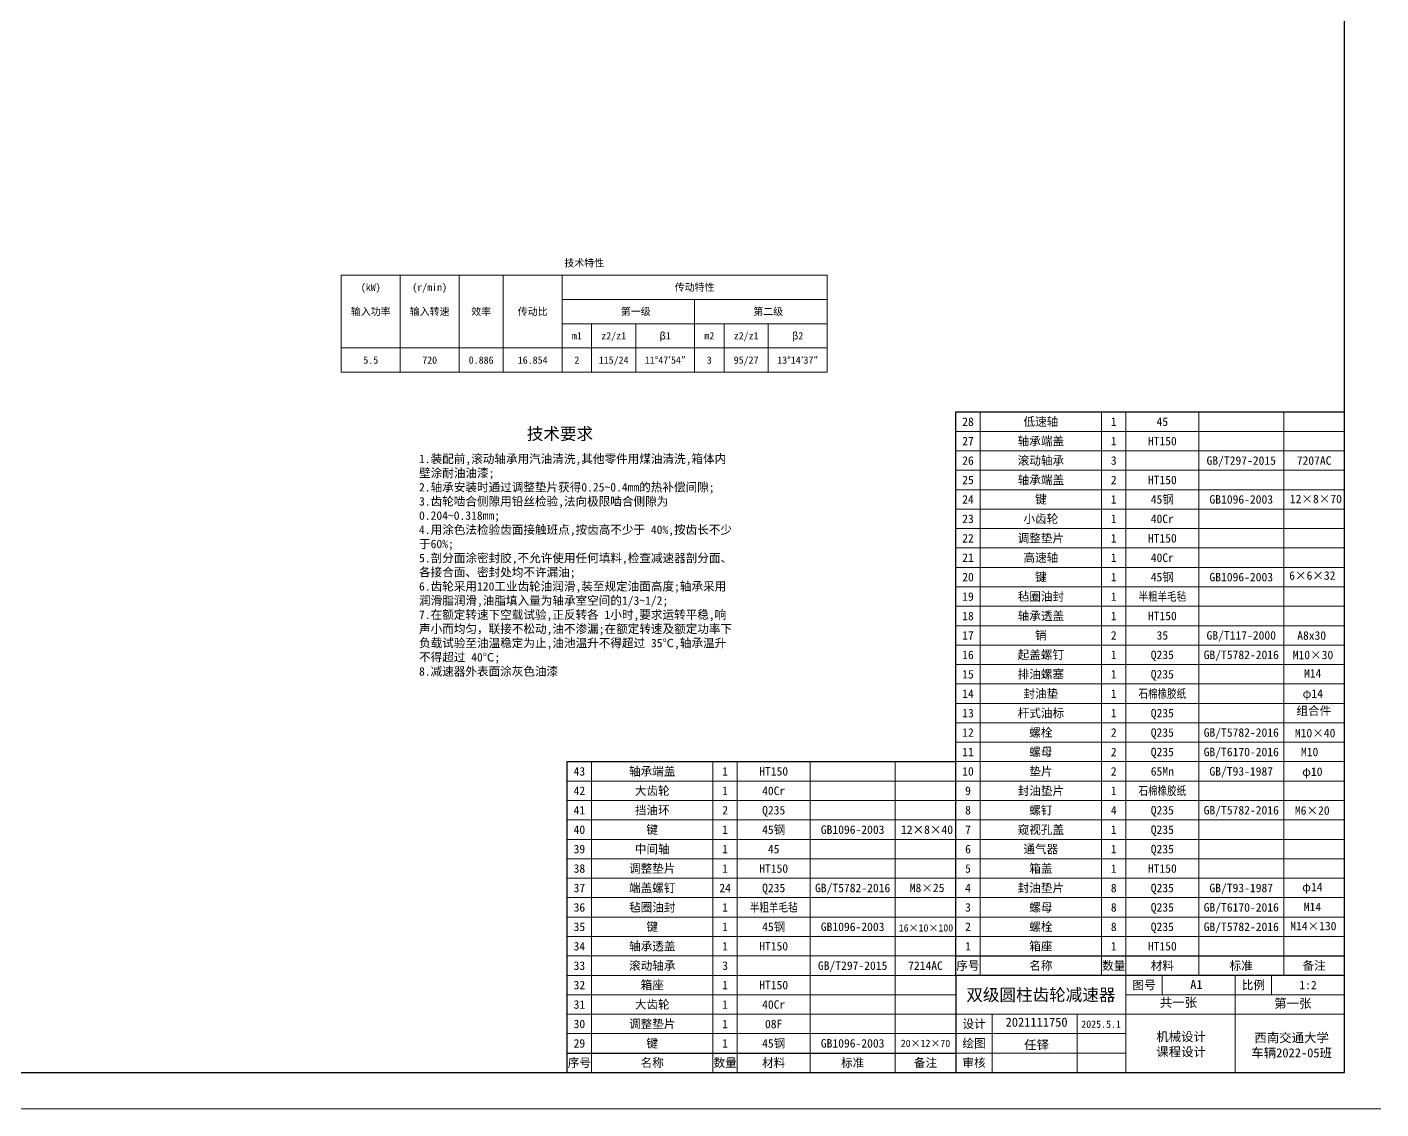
# Model space of a CAD drawing. Header units: millimetres. Extents: x 0 to 841, y 0 to 594.
# Drawn here: x 469.4 to 841, y 0 to 297 of the extents above; entities that cross this region are included whole.
import ezdxf
from ezdxf.enums import TextEntityAlignment as Align

# ---------------------------------------------------------------- set-up
doc = ezdxf.new("R2010")
doc.units = ezdxf.units.MM
doc.header["$LTSCALE"] = 0.25
for name, color, linetype, lineweight in [('文字', 7, 'Continuous', 15), ('粗实线', 7, 'Continuous', 30), ('细实线', 7, 'Continuous', 15)]:
    doc.layers.add(name, color=color, linetype=linetype, lineweight=lineweight)
doc.styles.get("Standard").update_dxf_attribs({"font": ''})
doc.styles.get('Standard').set_extended_font_data('SimSun')

msp = doc.modelspace()

# ---------------------------------------------------------------- linework, layer by layer
at = {"layer": '文字'}
for p, q in [((555.66119, 228.90917), (555.66119, 202.24251)), ((555.66119, 228.90917), (688.99452, 228.90917)), ((571.82281, 228.90917), (571.82281, 202.24251)), ((587.98442, 228.90917), (587.98442, 202.24251)), ((600.10563, 228.90917), (600.10563, 202.24251)), ((616.26725, 228.90917), (616.26725, 202.24251)), ((688.99452, 228.90917), (688.99452, 202.24251)), ((616.26725, 222.24251), (688.99452, 222.24251)), ((652.63089, 222.24251), (652.63089, 202.24251)), ((616.26725, 215.57584), (688.99452, 215.57584)), ((624.34806, 215.57584), (624.34806, 202.24251)), ((636.46927, 215.57584), (636.46927, 202.24251)), ((660.71169, 215.57584), (660.71169, 202.24251)), ((672.83291, 215.57584), (672.83291, 202.24251)), ((555.66119, 208.90917), (688.99452, 208.90917)), ((555.66119, 202.24251), (555.66119, 208.90917)), ((688.99452, 208.90917), (688.99452, 202.24251)), ((688.99452, 202.24251), (555.66119, 202.24251))]:
    msp.add_line(p, q, dxfattribs=at)
at = {"layer": '粗实线'}
for p, q in [((831, 10), (831, 584)), ((724.33333, 42), (724.33333, 191.33333)), ((724.33333, 191.33333), (831, 191.33333)), ((617.66667, 15.33333), (617.66667, 95.33333)), ((617.66667, 95.33333), (724.33333, 95.33333)), ((724.33333, 36.66667), (724.33333, 42)), ((724.33333, 42), (831, 42)), ((831, 36.66667), (724.33333, 36.66667)), ((724.33333, 36.66667), (724.33333, 10)), ((617.66667, 10), (617.66667, 15.33333)), ((617.66667, 15.33333), (724.33333, 15.33333)), ((25, 10), (831, 10))]:
    msp.add_line(p, q, dxfattribs=at)
at = {"layer": '细实线'}
for p, q in [((731, 191.33333), (731, 36.66667)), ((764.33333, 191.33333), (764.33333, 36.66667)), ((771, 191.33333), (771, 36.66667)), ((791, 191.33333), (791, 36.66667)), ((814.33333, 191.33333), (814.33333, 36.66667)), ((831, 191.33333), (831, 36.66667)), ((724.33333, 186), (831, 186)), ((724.33333, 180.66667), (831, 180.66667)), ((724.33333, 175.33333), (831, 175.33333)), ((724.33333, 170), (831, 170)), ((724.33333, 164.66667), (831, 164.66667)), ((724.33333, 159.33333), (831, 159.33333)), ((724.33333, 154), (831, 154)), ((724.33333, 148.66667), (831, 148.66667)), ((724.33333, 143.33333), (831, 143.33333)), ((724.33333, 138), (831, 138)), ((724.33333, 132.66667), (831, 132.66667)), ((724.33333, 127.33333), (831, 127.33333)), ((724.33333, 122), (831, 122)), ((724.33333, 116.66667), (831, 116.66667)), ((724.33333, 111.33333), (831, 111.33333)), ((724.33333, 106), (831, 106)), ((724.33333, 100.66667), (724.33333, 10)), ((724.33333, 100.66667), (831, 100.66667)), ((624.33333, 95.33333), (624.33333, 10)), ((657.66667, 95.33333), (657.66667, 10)), ((664.33333, 95.33333), (664.33333, 10)), ((684.33333, 95.33333), (684.33333, 10)), ((707.66667, 95.33333), (707.66667, 10)), ((724.33333, 95.33333), (831, 95.33333)), ((617.66667, 90), (724.33333, 90)), ((724.33333, 90), (831, 90)), ((617.66667, 84.66667), (724.33333, 84.66667)), ((724.33333, 84.66667), (831, 84.66667)), ((617.66667, 79.33333), (724.33333, 79.33333)), ((724.33333, 79.33333), (831, 79.33333)), ((617.66667, 74), (724.33333, 74)), ((724.33333, 74), (831, 74)), ((617.66667, 68.66667), (724.33333, 68.66667)), ((724.33333, 68.66667), (831, 68.66667)), ((617.66667, 63.33333), (724.33333, 63.33333)), ((724.33333, 63.33333), (831, 63.33333)), ((617.66667, 58), (724.33333, 58)), ((724.33333, 58), (831, 58)), ((617.66667, 52.66667), (724.33333, 52.66667)), ((724.33333, 52.66667), (831, 52.66667)), ((617.66667, 47.33333), (724.33333, 47.33333)), ((724.33333, 47.33333), (831, 47.33333)), ((617.66667, 42), (724.33333, 42)), ((724.33333, 42), (831, 42)), ((617.66667, 36.66667), (724.33333, 36.66667)), ((771, 10), (771, 36.66667)), ((781, 31.33333), (781, 36.66667)), ((801, 10), (801, 36.66667)), ((810.94974, 31.33333), (811, 36.66667)), ((617.66667, 31.33333), (724.33333, 31.33333)), ((771, 31.33333), (831, 31.33333)), ((617.66667, 26), (724.33333, 26)), ((724.33333, 26), (831, 26)), ((734.33333, 10), (734.33333, 26)), ((757.66667, 10), (757.66667, 26)), ((617.66667, 20.66667), (724.33333, 20.66667)), ((724.33333, 20.66667), (771, 20.66667)), ((617.66667, 15.33333), (724.33333, 15.33333)), ((724.33333, 15.33333), (771, 15.33333)), ((0, 0), (841, 0))]:
    msp.add_line(p, q, dxfattribs=at)

# ---------------------------------------------------------------- texts
at = {"layer": '文字'}
for s, height, p in [('技术特性', 2, (622.32786, 232.24251)), ('(kW)', 2, (563.742, 225.57584)), ('(r/min)', 2, (579.90361, 225.57584)), ('传动特性', 2, (652.63089, 225.57584)), ('输入功率', 2, (563.742, 218.90917)), ('输入转速', 2, (579.90361, 218.90917)), ('效率', 2, (594.04503, 218.90917)), ('传动比', 2, (608.18644, 218.90917)), ('第一级', 2, (636.46927, 218.90917)), ('第二级', 2, (672.83291, 218.90917)), ('m1', 2, (620.30765, 212.24251)), ('z2/z1', 2, (630.40866, 212.24251)), ('β1', 2, (644.55008, 212.24251)), ('m2', 2, (656.67129, 212.24251)), ('z2/z1', 2, (666.7723, 212.24251)), ('β2', 2, (680.91371, 212.24251)), ('5.5', 2, (563.742, 205.57584)), ('720', 2, (579.90361, 205.57584)), ('0.886', 2, (594.04503, 205.57584)), ('16.854', 2, (608.18644, 205.57584)), ('2', 2, (620.30765, 205.57584)), ('115/24', 2, (630.40866, 205.57584)), ('11°47′54″', 2, (644.55008, 205.57584)), ('3', 2, (656.67129, 205.57584)), ('95/27', 2, (666.7723, 205.57584)), ('13°14′37″', 2, (680.91371, 205.57584)), ('28', 2.333333, (727.66667, 188.66667)), ('低速轴', 2.333333, (747.66667, 188.66667)), ('1', 2.33333, (767.66667, 188.66667)), ('45', 2.333333, (781, 188.66667)), ('技术要求', 3.333333, (615.65773, 185.35809)), ('27', 2.333333, (727.66667, 183.33333)), ('轴承端盖', 2.333333, (747.66667, 183.33333)), ('1', 2.33333, (767.66667, 183.33333)), ('HT150', 2.333333, (781, 183.33333)), ('26', 2.333333, (727.66667, 178)), ('滚动轴承', 2.333333, (747.66667, 178)), ('3', 2.33333, (767.66667, 178)), ('GB/T297-2015', 2.3333333, (802.66667, 178)), ('7207AC', 2.333333, (822.66667, 178)), ('25', 2.333333, (727.66667, 172.66667)), ('轴承端盖', 2.333333, (747.66667, 172.66667)), ('2', 2.33333, (767.66667, 172.66667)), ('HT150', 2.333333, (781, 172.66667)), ('24', 2.333333, (727.66667, 167.33333)), ('键', 2.33333, (747.66667, 167.33333)), ('1', 2.33333, (767.66667, 167.33333)), ('45钢', 2.333333, (781, 167.33333)), ('GB1096-2003', 2.3333333, (802.66667, 167.33333)), ('小齿轮', 2.333333, (747.66667, 162)), ('23', 2.333333, (727.66667, 162)), ('1', 2.33333, (767.66667, 162)), ('40Cr', 2.333333, (781, 162)), ('22', 2.333333, (727.66667, 156.66667)), ('调整垫片', 2.333333, (747.66667, 156.66667)), ('1', 2.33333, (767.66667, 156.66667)), ('HT150', 2.333333, (781, 156.66667)), ('21', 2.333333, (727.66667, 151.33333)), ('高速轴', 2.333333, (747.66667, 151.33333)), ('1', 2.33333, (767.66667, 151.33333)), ('40Cr', 2.333333, (781, 151.33333)), ('20', 2.333333, (727.66667, 146)), ('键', 2.33333, (747.66667, 146)), ('1', 2.33333, (767.66667, 146)), ('45钢', 2.333333, (781, 146)), ('GB1096-2003', 2.3333333, (802.66667, 146)), ('19', 2.333333, (727.66667, 140.66667)), ('毡圈油封', 2.333333, (747.66667, 140.66667)), ('1', 2.33333, (767.66667, 140.66667)), ('18', 2.333333, (727.66667, 135.33333)), ('轴承透盖', 2.333333, (747.66667, 135.33333)), ('1', 2.33333, (767.66667, 135.33333)), ('HT150', 2.333333, (781, 135.33333)), ('17', 2.333333, (727.66667, 130)), ('销', 2.33333, (747.66667, 130)), ('2', 2.33333, (767.66667, 130)), ('35', 2.333333, (781, 130)), ('GB/T117-2000', 2.3333333, (802.66667, 130)), ('16', 2.333333, (727.66667, 124.66667)), ('起盖螺钉', 2.333333, (747.66667, 124.66667)), ('1', 2.33333, (767.66667, 124.66667)), ('Q235', 2.333333, (781, 124.66667)), ('GB/T5782-2016', 2.3333333, (802.66667, 124.66667)), ('15', 2.333333, (727.66667, 119.33333)), ('排油螺塞', 2.333333, (747.66667, 119.33333)), ('1', 2.33333, (767.66667, 119.33333)), ('Q235', 2.333333, (781, 119.33333)), ('封油垫', 2.333333, (747.66667, 114)), ('14', 2.333333, (727.66667, 114)), ('1', 2.33333, (767.66667, 114)), ('13', 2.333333, (727.66667, 108.66667)), ('杆式油标', 2.333333, (747.66667, 108.66667)), ('1', 2.33333, (767.66667, 108.66667)), ('Q235', 2.333333, (781, 108.66667)), ('12', 2.333333, (727.66667, 103.33333)), ('螺栓', 2.333333, (747.66667, 103.33333)), ('2', 2.33333, (767.66667, 103.33333)), ('Q235', 2.333333, (781, 103.33333)), ('GB/T5782-2016', 2.3333333, (802.66667, 103.33333)), ('11', 2.333333, (727.66667, 98)), ('螺母', 2.333333, (747.66667, 98)), ('2', 2.33333, (767.66667, 98)), ('Q235', 2.333333, (781, 98)), ('GB/T6170-2016', 2.3333333, (802.66667, 98)), ('43', 2.333333, (621, 92.66667)), ('轴承端盖', 2.333333, (641, 92.66667)), ('1', 2.33333, (661, 92.66667)), ('HT150', 2.333333, (674.33333, 92.66667)), ('10', 2.333333, (727.66667, 92.66667)), ('垫片', 2.333333, (747.66667, 92.66667)), ('2', 2.33333, (767.66667, 92.66667)), ('65Mn', 2.333333, (781, 92.66667)), ('GB/T93-1987', 2.3333333, (802.66667, 92.66667)), ('42', 2.333333, (621, 87.33333)), ('大齿轮', 2.333333, (641, 87.33333)), ('1', 2.33333, (661, 87.33333)), ('40Cr', 2.333333, (674.33333, 87.33333)), ('9', 2.33333, (727.66667, 87.33333)), ('封油垫片', 2.333333, (747.66667, 87.33333)), ('1', 2.33333, (767.66667, 87.33333)), ('41', 2.333333, (621, 82)), ('挡油环', 2.333333, (641, 82)), ('2', 2.33333, (661, 82)), ('Q235', 2.333333, (674.33333, 82)), ('8', 2.33333, (727.66667, 82)), ('螺钉', 2.333333, (747.66667, 82)), ('4', 2.33333, (767.66667, 82)), ('Q235', 2.333333, (781, 82)), ('GB/T5782-2016', 2.3333333, (802.66667, 82)), ('键', 2.33333, (641, 76.66667)), ('45钢', 2.333333, (674.33333, 76.66667)), ('窥视孔盖', 2.333333, (747.66667, 76.66667)), ('40', 2.333333, (621, 76.66667)), ('1', 2.33333, (661, 76.66667)), ('GB1096-2003', 2.3333333, (696, 76.66667)), ('7', 2.33333, (727.66667, 76.66667)), ('1', 2.33333, (767.66667, 76.66667)), ('Q235', 2.333333, (781, 76.66667)), ('39', 2.333333, (621, 71.33333)), ('中间轴', 2.333333, (641, 71.33333)), ('1', 2.33333, (661, 71.33333)), ('45', 2.333333, (674.33333, 71.33333)), ('6', 2.33333, (727.66667, 71.33333)), ('通气器', 2.333333, (747.66667, 71.33333)), ('1', 2.33333, (767.66667, 71.33333)), ('Q235', 2.333333, (781, 71.33333)), ('38', 2.333333, (621, 66)), ('调整垫片', 2.333333, (641, 66)), ('1', 2.33333, (661, 66)), ('HT150', 2.333333, (674.33333, 66)), ('5', 2.33333, (727.66667, 66)), ('箱盖', 2.333333, (747.66667, 66)), ('1', 2.33333, (767.66667, 66)), ('HT150', 2.333333, (781, 66)), ('37', 2.333333, (621, 60.66667)), ('端盖螺钉', 2.333333, (641, 60.66667)), ('24', 2.333333, (661, 60.66667)), ('Q235', 2.333333, (674.33333, 60.66667)), ('GB/T5782-2016', 2.3333333, (696, 60.66667)), ('4', 2.33333, (727.66667, 60.66667)), ('封油垫片', 2.333333, (747.66667, 60.66667)), ('8', 2.33333, (767.66667, 60.66667)), ('Q235', 2.333333, (781, 60.66667)), ('GB/T93-1987', 2.3333333, (802.66667, 60.66667)), ('36', 2.333333, (621, 55.33333)), ('毡圈油封', 2.333333, (641, 55.33333)), ('1', 2.33333, (661, 55.33333)), ('3', 2.33333, (727.66667, 55.33333)), ('螺母', 2.333333, (747.66667, 55.33333)), ('8', 2.33333, (767.66667, 55.33333)), ('Q235', 2.333333, (781, 55.33333)), ('GB/T6170-2016', 2.3333333, (802.66667, 55.33333)), ('35', 2.333333, (621, 50)), ('键', 2.33333, (641, 50)), ('1', 2.33333, (661, 50)), ('45钢', 2.333333, (674.33333, 50)), ('GB1096-2003', 2.3333333, (696, 50)), ('2', 2.33333, (727.66667, 50)), ('螺栓', 2.333333, (747.66667, 50)), ('8', 2.33333, (767.66667, 50)), ('Q235', 2.333333, (781, 50)), ('GB/T5782-2016', 2.3333333, (802.66667, 50)), ('34', 2.333333, (621, 44.66667)), ('轴承透盖', 2.333333, (641, 44.66667)), ('1', 2.33333, (661, 44.66667)), ('HT150', 2.333333, (674.33333, 44.66667)), ('1', 2.33333, (727.66667, 44.66667)), ('箱座', 2.333333, (747.66667, 44.66667)), ('1', 2.33333, (767.66667, 44.66667)), ('HT150', 2.333333, (781, 44.66667)), ('33', 2.333333, (621, 39.33333)), ('滚动轴承', 2.333333, (641, 39.33333)), ('3', 2.33333, (661, 39.33333)), ('GB/T297-2015', 2.3333333, (696, 39.33333)), ('7214AC', 2.333333, (716, 39.33333)), ('序号', 2.333333, (727.66667, 39.33333)), ('名称', 2.333333, (747.66667, 39.33333)), ('数量', 2.333333, (767.66667, 39.33333)), ('材料', 2.333333, (781, 39.33333)), ('标准', 2.333333, (802.66667, 39.33333)), ('备注', 2.333333, (822.66667, 39.33333)), ('32', 2.333333, (621, 34)), ('箱座', 2.333333, (641, 34)), ('1', 2.33333, (661, 34)), ('HT150', 2.333333, (674.33333, 34)), ('双级圆柱齿轮减速器', 3.333333, (747.66667, 31.33333)), ('图号', 2.333333, (776, 34)), ('比例', 2.333333, (806, 34)), ('1:2', 2.333333, (821, 34)), ('31', 2.333333, (621, 28.66667)), ('大齿轮', 2.333333, (641, 28.66667)), ('1', 2.33333, (661, 28.66667)), ('40Cr', 2.333333, (674.33333, 28.66667)), ('30', 2.333333, (621, 23.33333)), ('调整垫片', 2.333333, (641, 23.33333)), ('1', 2.33333, (661, 23.33333)), ('08F', 2.333333, (674.33333, 23.33333)), ('设计', 2.333333, (729.33333, 23.33333)), ('29', 2.333333, (621, 18)), ('键', 2.33333, (641, 18)), ('1', 2.33333, (661, 18)), ('45钢', 2.333333, (674.33333, 18)), ('GB1096-2003', 2.3333333, (696, 18)), ('绘图', 2.333333, (729.33333, 18)), ('序号', 2.333333, (621, 12.66667)), ('名称', 2.333333, (641, 12.66667)), ('数量', 2.333333, (661, 12.66667)), ('材料', 2.333333, (674.33333, 12.66667)), ('标准', 2.333333, (696, 12.66667)), ('备注', 2.333333, (716, 12.66667)), ('审核', 2.333333, (729.33333, 12.66667))]:
    msp.add_text(s, height=height, dxfattribs=at).set_placement(p, align=Align.MIDDLE_CENTER)
at = {"layer": '文字', "width": 0.8}
for s, p in [('半粗羊毛毡', (781, 140.66667)), ('石棉橡胶纸', (781, 114)), ('石棉橡胶纸', (781, 87.33333)), ('半粗羊毛毡', (674.33333, 55.33333))]:
    msp.add_text(s, height=2.333333, dxfattribs=at).set_placement(p, align=Align.MIDDLE_CENTER)
at = {"layer": '文字'}
for s, insert, char_height, width, attachment_point in [('\\pxql;1.装配前,滚动轴承用汽油清洗,其他零件用煤油清洗,箱体内壁涂耐油油漆;^J2.轴承安装时通过调整垫片获得0.25~0.4mm的热补偿间隙;^J3.齿轮啮合侧隙用铅丝检验,法向极限啮合侧隙为 0.204~0.318mm;^J4.用涂色法检验齿面接触班点,按齿高不少于 40%,按齿长不少于60%;^J5.剖分面涂密封胶,不允许使用任何填料,检查减速器剖分面、各接合面、密封处均不许漏油;^J6.齿轮采用120工业齿轮油润滑,装至规定油面高度;轴承采用润滑脂润滑,油脂填入量为轴承室空间的1/3~1/2;^J7.在额定转速下空载试验,正反转各 1小时,要求运转平稳,响声小而均匀，联接不松动,油不渗漏;在额定转速及额定功率下负载试验至油温稳定为止,油池温升不得超过 35℃,轴承温升不得超过 40℃;\\P8.减速器外表面涂灰色油漆', (576.99332, 179.62458), 2.33333333, 86.6666667, 1), ('12×8×70', (816.00757, 168.62469), 2.333333, 15.1927374, 1), ('6×6×32', (815.82289, 147.60419), 2.333333, 13.6324022, 1), ('A8x30', (818.02586, 131.12844), 2.333333, 8.5544693, 1), ('M10×30', (816.8049, 125.79748), 2.333333, 12.0583799, 1), ('M14', (819.88944, 120.72343), 2.333333, 5.1053073, 1), ('φ14', (819.50387, 115.17561), 2.333333, 6.0360335, 1), ('组合件', (817.80932, 110.44582), 2.333333, 14.0379361, 1), ('M10×40', (817.38325, 104.34518), 2.333333, 12.0583799, 1), ('M10', (819.06088, 99.17614), 2.333333, 5.0505587, 1), ('φ10', (819.38219, 93.75678), 2.333333, 5.9812849, 1), ('M6×20', (817.3927, 83.0934), 2.333333, 10.3064246, 1), ('12×8×40', (709.27379, 77.84058), 2.333333, 15.1927374, 1), ('M8×25', (716.44499, 60.66799), 2.333333, 10.3064246, 5), ('φ14', (819.38479, 62.06652), 2.333333, 6.0360335, 1), ('M14', (819.83462, 56.63128), 2.333333, 5.1053073, 1), ('M14×130', (816.10747, 51.36455), 2.333333, 13.8103352, 1)]:
    msp.add_mtext(s, dxfattribs=dict(at, insert=insert, char_height=char_height, width=width, attachment_point=attachment_point))
for s, width, heights, insert, char_height, attachment_point in [('\\pxqc;16×10×100', 16.6666667, [0], (716.12731, 49.68187), 2, 5), ('A1', 20, [4.0387], (788.65267, 35.41029), 2.5, 1), ('共一张', 11.2579461, [1.69678], (780.30483, 30.48376), 2.5, 1), ('第一张', 19.2954333, [0], (811.70457, 30.24705), 2.5, 1), ('\\pxsm1.5,qc;2021111750\\P任铎', 23.3333333, [0], (734.82955, 25.06655), 2.5, 1), ('2025.5.1', 13.3333333, [3.69838], (758.7543, 24.2721), 2, 1), ('\\pxqc;20×12×70', 16.6666667, [0], (716, 18), 2, 5), ('\\pxqc,t4;机械设计\\P\\ptz;课程设计', 26.7899369, [12.59309], (772.75995, 21.09117), 2.5, 1), ('\\pxqc;西南交通大学\\P车辆2022-05班', 26.34392, [0], (803.32707, 20.81155), 2.5, 1)]:
    msp.add_mtext_dynamic_manual_height_columns(s, width=width, gutter_width=12.5, heights=heights, dxfattribs=dict(at, insert=insert, char_height=char_height, attachment_point=attachment_point))

doc.saveas('drawing.dxf')
